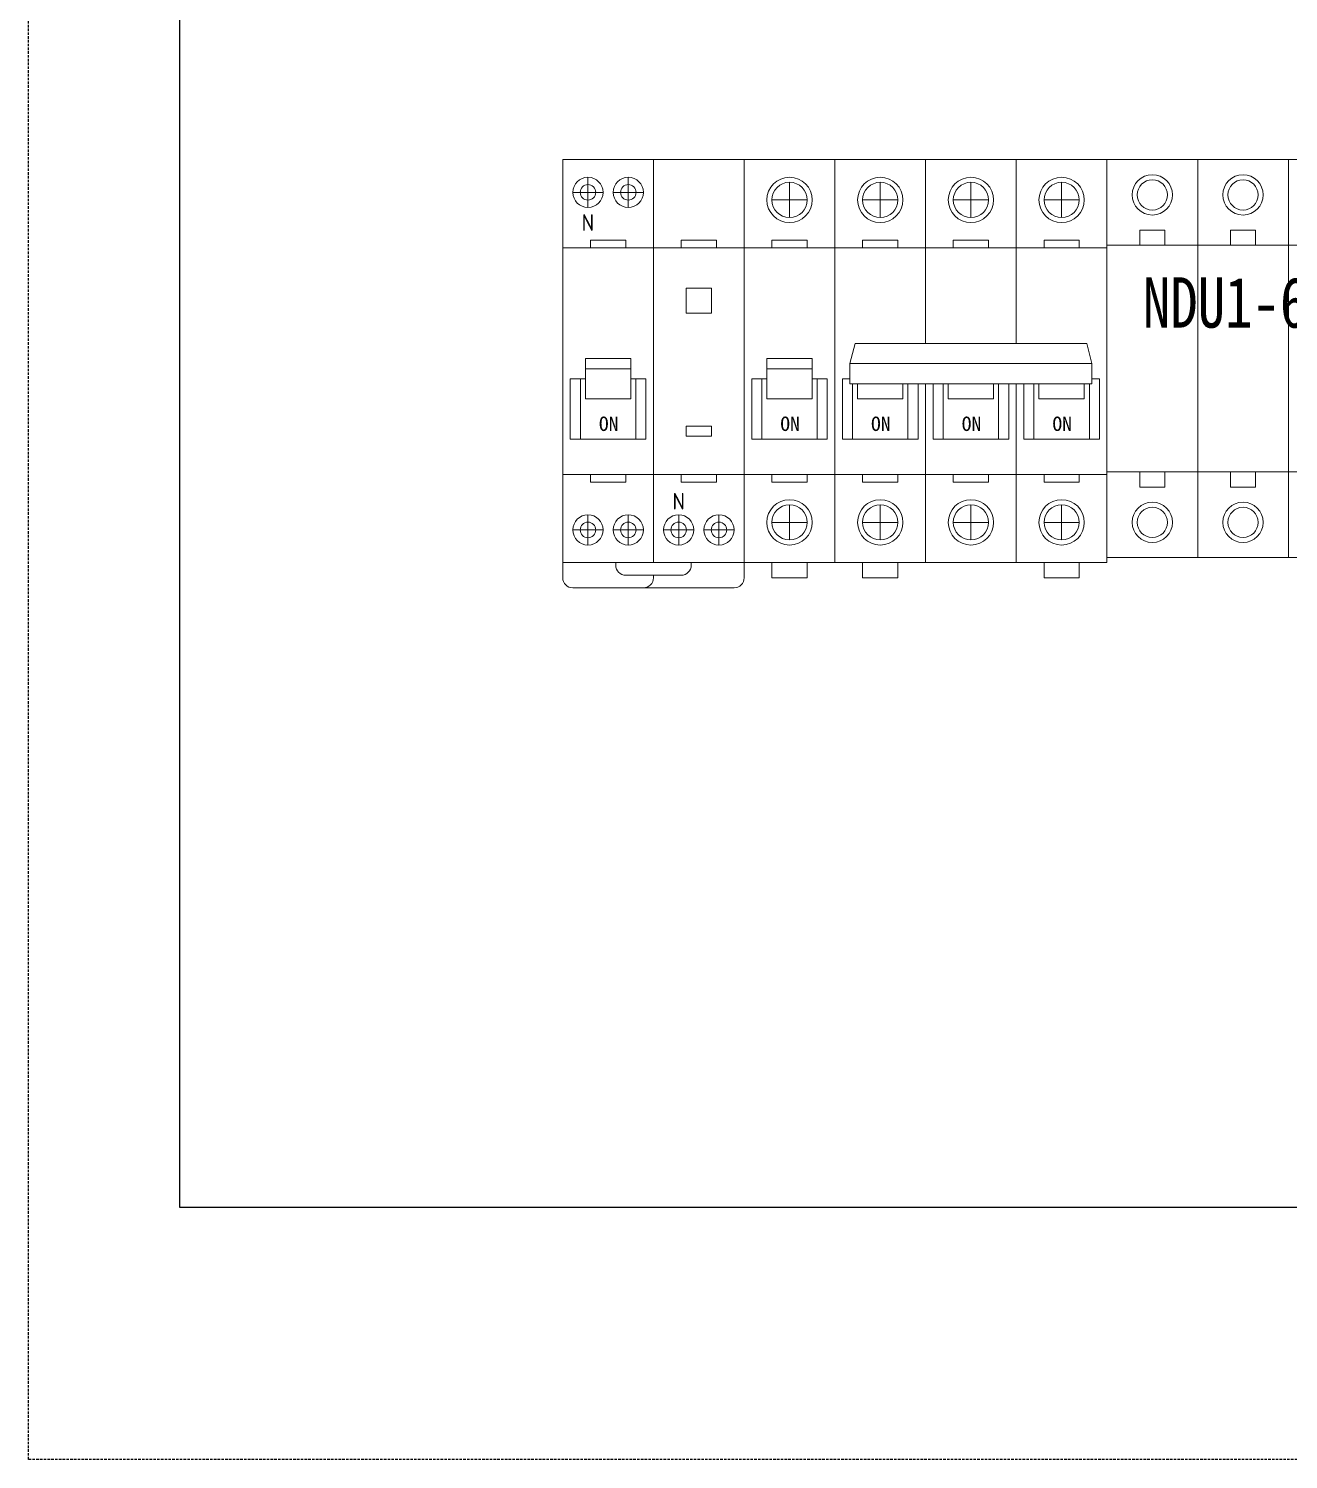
# Model space of a CAD drawing. Extents: x 310057 to 310557, y 319232 to 320232.
# Drawn here: x 310056.7 to 310306.7, y 319232.4 to 319516.4 of the extents above; entities that cross this region are included whole.
import ezdxf

# ---------------------------------------------------------------- set-up
doc = ezdxf.new("R2010")
doc.units = 0
doc.header["$MEASUREMENT"] = 0
doc.linetypes.add('DASHED', pattern=[0.75, 0.5, -0.25])
doc.layers.add('E-UNIV-NOTE', color=6, linetype='Continuous')
doc.layers.add('布置图', color=30, linetype='Continuous')
doc.layers.add('细线', color=7, linetype='Continuous', lineweight=0)
doc.styles.add('-仿宋_GB2312', font='gbenor.shx', dxfattribs={"bigfont": 'gbcbig.shx'})
doc.styles.add('宋体', font='', dxfattribs={"width": 0.8})
doc.styles.add('正常', font='')
doc.styles.get('宋体').set_extended_font_data('NSimSun')
doc.styles.get('正常').set_extended_font_data('FangSong_GB2312')

# ---------------------------------------------------------------- blocks, each defined once
blk = doc.blocks.new('Manufacturer光辉PartName剩余电流动作微型断路器Series1PNShellFrameLimitingCurrentRemarkPartTypeMinCurrent1MaxCurrent32Poles1P+NMinPower0MaxPower0LibType2DelFlgfalseUpdateDate')
at = {"layer": '细线'}
for p, q in [((-13, 39), (-13, 33)), ((-5, 39), (-5, 33)), ((-16, 36), (-10, 36)), ((-8, 36), (-2, 36)), ((-13, -34), (-13, -28)), ((-5, -34), (-5, -28)), ((5, -34), (5, -28)), ((13, -34), (13, -28)), ((-16, -31), (-10, -31)), ((-8, -31), (-2, -31)), ((8, -31), (2, -31)), ((16, -31), (10, -31))]:
    blk.add_line(p, q, dxfattribs=at)
for points in [[(-18, -37.5), (0, -37.5), (0, 42.5), (-18, 42.5)], [(0, -37.5), (18, -37.5), (18, 42.5), (0, 42.5)], [(-12.5, 26.5), (-5.5, 26.5), (-5.5, 25), (-12.5, 25)], [(5.5, 26.5), (12.5, 26.5), (12.5, 25), (5.5, 25)], [(-18, -20), (0, -20), (0, 25), (-18, 25)], [(0, -20), (18, -20), (18, 25), (0, 25)], [(6.5, 12), (11.5, 12), (11.5, 17), (6.5, 17)], [(-13.5, -5), (-4.5, -5), (-4.5, 3), (-13.5, 3)], [(-13.5, 3), (-4.5, 3), (-4.5, 1), (-13.5, 1)], [(6.5, -12.38), (11.5, -12.38), (11.5, -10.38), (6.5, -10.38)], [(-12.5, -21.5), (-5.5, -21.5), (-5.5, -20), (-12.5, -20)], [(5.5, -21.5), (12.5, -21.5), (12.5, -20), (5.5, -20)]]:
    blk.add_lwpolyline(points, close=True, dxfattribs=at)
for points in [[(-13.5, -1), (-16.5, -1), (-16.5, -13), (-1.5, -13), (-1.5, -1), (-4.5, -1)], [(-13.5, -1), (-14.5, -1), (-14.5, -13), (-3.5, -13), (-3.5, -1), (-4.5, -1)]]:
    blk.add_lwpolyline(points, dxfattribs=at)
for points in [[(-18, -37.5), (18, -37.5), (18, -40.5, -0.414214), (16, -42.5), (-16, -42.5, -0.414214), (-18, -40.5)], [(-5.5, -40), (5.5, -40, 0.414214), (7.5, -38), (7.5, -37.5), (-7.5, -37.5), (-7.5, -38, 0.414214)]]:
    blk.add_lwpolyline(points, format="xyb", close=True, dxfattribs=at)
blk.add_lwpolyline([(0, -40), (0, -40.5, -0.414214), (-2, -42.5), (-16, -42.5, -0.414214), (-18, -40.5), (-18, -37.5), (0, -37.5)], format="xyb", dxfattribs=at)
for centre, radius in [((-13, 36), 3), ((-13, 36), 1.54), ((-5, 36), 3), ((-5, 36), 1.54), ((-13, -31), 3), ((-5, -31), 3), ((5, -31), 3), ((13, -31), 3), ((-13, -31), 1.54), ((-5, -31), 1.54), ((5, -31), 1.54), ((13, -31), 1.54)]:
    blk.add_circle(centre, radius, dxfattribs=at)
at = {"layer": '细线', "color": 2, "lineweight": 15}
for s, height, style, p in [('N', 3.33, '-仿宋_GB2312', (-14.22, 28.34)), ('ON', 2.851, '正常', (-10.83, -11.36)), ('N', 3.33, '-仿宋_GB2312', (3.78, -26.98))]:
    blk.add_text(s, height=height, dxfattribs=dict(at, style=style)).set_placement(p)
blk = doc.blocks.new('Manufacturer光辉PartName微型断路器Series4PShellFrameLimitingCurrentRemarkPartTypeMinCurrent1MaxCurrent63Poles4PMinPower0MaxPower0LibType2DelFlgfalseUpdateDate')
at = {"layer": '细线'}
for p, q in [((-27, 37), (-27, 30)), ((-9, 37), (-9, 30)), ((9, 37), (9, 30)), ((27, 37), (27, 30)), ((-30.5, 33.5), (-23.5, 33.5)), ((-12.5, 33.5), (-5.5, 33.5)), ((5.5, 33.5), (12.5, 33.5)), ((23.5, 33.5), (30.5, 33.5)), ((-27, -34), (-27, -27)), ((-9, -34), (-9, -27)), ((9, -34), (9, -27)), ((27, -34), (27, -27)), ((-30.5, -30.5), (-23.5, -30.5)), ((-12.5, -30.5), (-5.5, -30.5)), ((5.5, -30.5), (12.5, -30.5)), ((23.5, -30.5), (30.5, -30.5))]:
    blk.add_line(p, q, dxfattribs=at)
for points in [[(-36, -38.5), (-18, -38.5), (-18, 41.5), (-36, 41.5)], [(-36, -21), (-18, -21), (-18, 24), (-36, 24)], [(-30.5, 25.5), (-23.5, 25.5), (-23.5, 24), (-30.5, 24)], [(-12.5, 25.5), (-5.5, 25.5), (-5.5, 24), (-12.5, 24)], [(5.5, 25.5), (12.5, 25.5), (12.5, 24), (5.5, 24)], [(23.5, 25.5), (30.5, 25.5), (30.5, 24), (23.5, 24)], [(33, 1), (-15, 1), (-14, 5), (32, 5)], [(-31.5, -6), (-22.5, -6), (-22.5, 2), (-31.5, 2)], [(-31.5, 2), (-22.5, 2), (-22.5, 0), (-31.5, 0)], [(-15, -3), (33, -3), (33, 1), (-15, 1)], [(-30.5, -22.5), (-23.5, -22.5), (-23.5, -21), (-30.5, -21)], [(-12.5, -22.5), (-5.5, -22.5), (-5.5, -21), (-12.5, -21)], [(5.5, -22.5), (12.5, -22.5), (12.5, -21), (5.5, -21)], [(23.5, -22.5), (30.5, -22.5), (30.5, -21), (23.5, -21)], [(-30.5, -41.5), (-23.5, -41.5), (-23.5, -38.5), (-30.5, -38.5)], [(-12.5, -41.5), (-5.5, -41.5), (-5.5, -38.5), (-12.5, -38.5)], [(23.5, -41.5), (30.5, -41.5), (30.5, -38.5), (23.5, -38.5)]]:
    blk.add_lwpolyline(points, close=True, dxfattribs=at)
for points in [[(0, 5), (0, 41.5), (-18, 41.5), (-18, -38.5), (0, -38.5), (0, -3)], [(18, 5), (18, 41.5), (0, 41.5), (0, 5)], [(18, -3), (18, -38.5), (36, -38.5), (36, 41.5), (18, 41.5), (18, 5)], [(0, 5), (0, 24), (-18, 24), (-18, -21), (0, -21), (0, -3)], [(18, 5), (18, 24), (0, 24), (0, 5)], [(18, -3), (18, -21), (36, -21), (36, 24), (18, 24), (18, 5)], [(-31.5, -2), (-34.5, -2), (-34.5, -14), (-19.5, -14), (-19.5, -2), (-22.5, -2)], [(-31.5, -2), (-32.5, -2), (-32.5, -14), (-21.5, -14), (-21.5, -2), (-22.5, -2)], [(-15, -2), (-16.5, -2), (-16.5, -14), (-1.5, -14), (-1.5, -3)], [(19.5, -3), (19.5, -14), (34.5, -14), (34.5, -2), (33, -2)], [(-14.5, -3), (-14.5, -14), (-3.5, -14), (-3.5, -3)], [(-13.5, -3), (-13.5, -6), (-4.5, -6), (-4.5, -3)], [(0, -3), (0, -38.5), (18, -38.5), (18, -3)], [(0, -3), (0, -21), (18, -21), (18, -3)], [(1.5, -3), (1.5, -14), (16.5, -14), (16.5, -3)], [(3.5, -3), (3.5, -14), (14.5, -14), (14.5, -3)], [(4.5, -3), (4.5, -6), (13.5, -6), (13.5, -3)], [(21.5, -3), (21.5, -14), (32.5, -14), (32.5, -3)], [(22.5, -3), (22.5, -6), (31.5, -6), (31.5, -3)]]:
    blk.add_lwpolyline(points, dxfattribs=at)
for centre, radius in [((-27, 33.5), 4.5), ((-27, 33.5), 3.5), ((-9, 33.5), 4.5), ((-9, 33.5), 3.5), ((9, 33.5), 4.5), ((9, 33.5), 3.5), ((27, 33.5), 4.5), ((27, 33.5), 3.5), ((-27, -30.5), 4.5), ((-27, -30.5), 3.5), ((-9, -30.5), 4.5), ((-9, -30.5), 3.5), ((9, -30.5), 4.5), ((9, -30.5), 3.5), ((27, -30.5), 4.5), ((27, -30.5), 3.5)]:
    blk.add_circle(centre, radius, dxfattribs=at)
at = {"layer": '细线', "color": 2, "lineweight": 15, "style": '正常'}
for p in [(-28.83, -12.36), (-10.83, -12.36), (7.17, -12.36), (25.17, -12.36)]:
    blk.add_text('ON', height=2.851, dxfattribs=at).set_placement(p)
blk = doc.blocks.new('Manufacturer上海良信PartName电涌保护器SeriesNDU1ShellFrameLimitingCurrentRemarkPartTypeMinCurrent0MaxCurrent0Poles4PMinPower0MaxPower0LibType3DelFlgfalseUpdateDate2023-01-0100000')
at = {"color": 7, "linetype": 'Continuous', "lineweight": 15}
for p, q in [((-18, 39.5), (-36, 39.5)), ((-36, 39.5), (-36, 22.5)), ((-18, 22.5), (-18, 39.5)), ((36, 39.5), (-18, 39.5)), ((0, 22.5), (0, 39.5)), ((18, 22.5), (18, 39.5)), ((36, 39.5), (36, 22.5)), ((-24.5, 25.5), (-29.5, 25.5)), ((-29.5, 25.5), (-29.5, 22.5)), ((-24.5, 22.5), (-24.5, 25.5)), ((-6.5, 25.5), (-11.5, 25.5)), ((-11.5, 25.5), (-11.5, 22.5)), ((-6.5, 22.5), (-6.5, 25.5)), ((11.5, 25.5), (6.5, 25.5)), ((6.5, 25.5), (6.5, 22.5)), ((11.5, 22.5), (11.5, 25.5)), ((29.5, 25.5), (24.5, 25.5)), ((24.5, 25.5), (24.5, 22.5)), ((29.5, 22.5), (29.5, 25.5)), ((-36, 22.5), (-36, -22.5)), ((-18, 22.5), (-36, 22.5)), ((-18, -22.5), (-18, 22.5)), ((36, 22.5), (-18, 22.5)), ((0, -22.5), (0, 22.5)), ((18, -22.5), (18, 22.5)), ((36, 22.5), (36, -22.5)), ((-36, -22.5), (-18, -22.5)), ((-36, -22.5), (-36, -39.5)), ((-29.5, -25.5), (-29.5, -22.5)), ((-24.5, -22.5), (-24.5, -25.5)), ((-18, -39.5), (-18, -22.5)), ((-18, -22.5), (36, -22.5)), ((-11.5, -25.5), (-11.5, -22.5)), ((-6.5, -22.5), (-6.5, -25.5)), ((0, -39.5), (0, -22.5)), ((6.5, -25.5), (6.5, -22.5)), ((11.5, -22.5), (11.5, -25.5)), ((18, -39.5), (18, -22.5)), ((24.5, -25.5), (24.5, -22.5)), ((29.5, -22.5), (29.5, -25.5)), ((36, -22.5), (36, -39.5)), ((-24.5, -25.5), (-29.5, -25.5)), ((-6.5, -25.5), (-11.5, -25.5)), ((11.5, -25.5), (6.5, -25.5)), ((29.5, -25.5), (24.5, -25.5)), ((-36, -39.5), (-18, -39.5)), ((-18, -39.5), (36, -39.5))]:
    blk.add_line(p, q, dxfattribs=at)
for centre, radius in [((-27, 32.5), 4), ((-27, 32.5), 3), ((-9, 32.5), 4), ((-9, 32.5), 3), ((9, 32.5), 4), ((9, 32.5), 3), ((27, 32.5), 4), ((27, 32.5), 3), ((-27, -32.5), 4), ((-27, -32.5), 3), ((-9, -32.5), 4), ((-9, -32.5), 3), ((9, -32.5), 4), ((9, -32.5), 3), ((27, -32.5), 4), ((27, -32.5), 3)]:
    blk.add_circle(centre, radius, dxfattribs=at)
at = {"layer": 'E-UNIV-NOTE', "style": '宋体', "width": 0.8}
blk.add_text('NDU1-65KA', height=10, dxfattribs=at).set_placement((-28.89, 6.15))

msp = doc.modelspace()

# ---------------------------------------------------------------- linework, layer by layer
at = {"color": 2}
msp.add_lwpolyline([(310086.66, 320182.38), (310526.66, 320182.38), (310526.66, 319282.38), (310086.66, 319282.38)], close=True, dxfattribs=at)
at = {"layer": '布置图', "linetype": 'DASHED'}
msp.add_lwpolyline([(310056.66, 320232.38), (310556.66, 320232.38), (310556.66, 319232.38), (310056.66, 319232.38)], close=True, dxfattribs=at)

# ---------------------------------------------------------------- block references
for name, p in [('Manufacturer光辉PartName剩余电流动作微型断路器Series1PNShellFrameLimitingCurrentRemarkPartTypeMinCurrent1MaxCurrent32Poles1P+NMinPower0MaxPower0LibType2DelFlgfalseUpdateDate', (310180.66, 319447.88)), ('Manufacturer光辉PartName微型断路器Series4PShellFrameLimitingCurrentRemarkPartTypeMinCurrent1MaxCurrent63Poles4PMinPower0MaxPower0LibType2DelFlgfalseUpdateDate', (310234.66, 319448.88)), ('Manufacturer上海良信PartName电涌保护器SeriesNDU1ShellFrameLimitingCurrentRemarkPartTypeMinCurrent0MaxCurrent0Poles4PMinPower0MaxPower0LibType3DelFlgfalseUpdateDate2023-01-0100000', (310306.66, 319450.88))]:
    msp.add_blockref(name, p)

doc.saveas('drawing.dxf')
